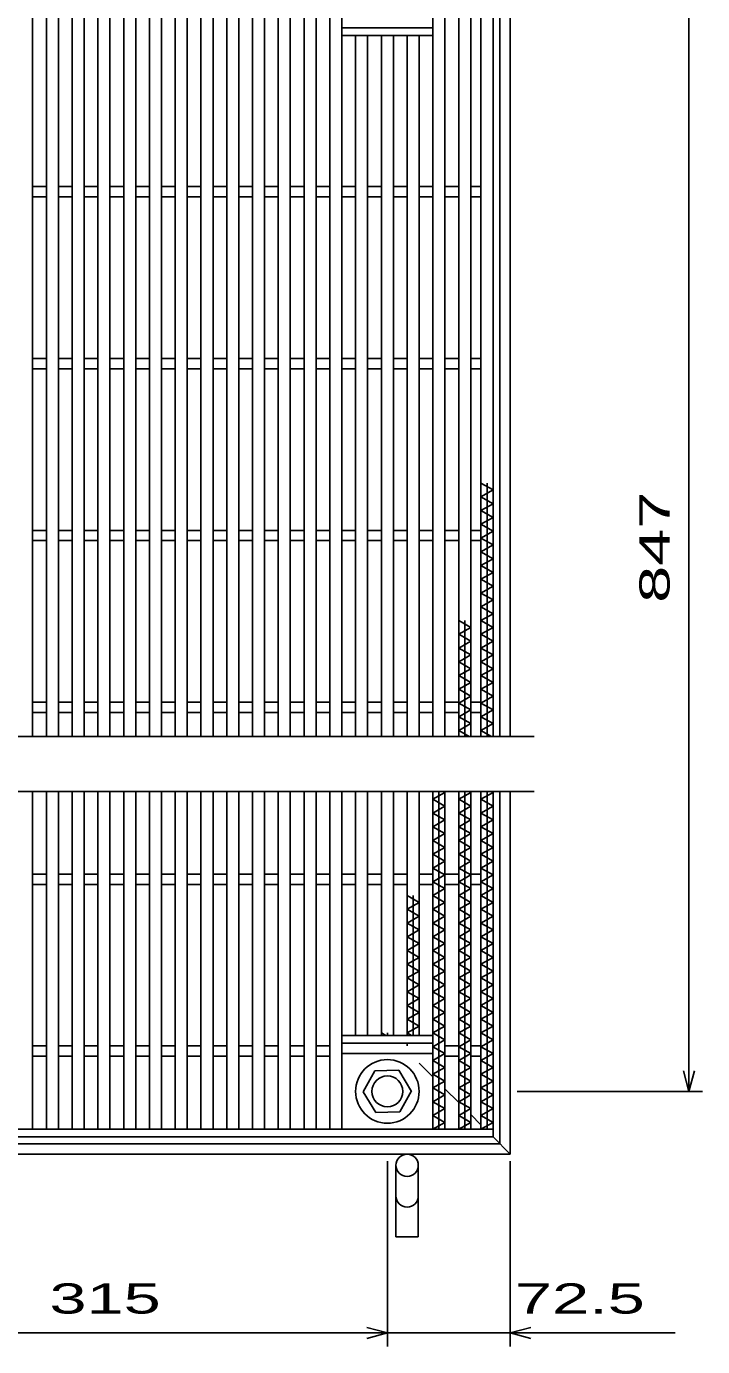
# Model space of a CAD drawing. Units: millimetres, scale not verified. Extents: x -1456 to 1385, y -1026 to 843.
# Drawn here: x -502 to -108, y -353 to 415 of the extents above; entities that cross this region are included whole.
import ezdxf
from ezdxf.enums import TextEntityAlignment as Align

# ---------------------------------------------------------------- set-up
doc = ezdxf.new("R2010")
doc.units = ezdxf.units.MM
doc.header["$LTSCALE"] = 8
doc.linetypes.add('DASHED', pattern=[7.5, 6, -1.5])
for name, color, linetype, lineweight in [('16', 3, 'Continuous', 25), ('19', 6, 'Continuous', 25), ('22', 4, 'Continuous', 25)]:
    doc.layers.add(name, color=color, linetype=linetype, lineweight=lineweight)
doc.styles.add('ベクトル', font='')
doc.styles.get('ベクトル').set_extended_font_data('ベクトル')

msp = doc.modelspace()

# ---------------------------------------------------------------- linework, layer by layer
at = {"layer": '16'}
for p, q in [((-498, 2.2), (-498, 464.7)), ((-490, 2.2), (-490, 464.7)), ((-483, 2.2), (-483, 464.7)), ((-475, 2.2), (-475, 464.7)), ((-468, 2.2), (-468, 464.7)), ((-460, 2.2), (-460, 464.7)), ((-453, 2.2), (-453, 464.7)), ((-445, 2.2), (-445, 464.7)), ((-438, 2.2), (-438, 464.7)), ((-430, 2.2), (-430, 464.7)), ((-423, 2.2), (-423, 464.7)), ((-415, 2.2), (-415, 464.7)), ((-408, 2.2), (-408, 464.7)), ((-400, 2.2), (-400, 464.7)), ((-393, 2.2), (-393, 464.7)), ((-385, 2.2), (-385, 464.7)), ((-378, 2.2), (-378, 464.7)), ((-370, 2.2), (-370, 464.7)), ((-363, 2.2), (-363, 464.7)), ((-355, 2.2), (-355, 464.7)), ((-348, 2.2), (-348, 464.7)), ((-340, 2.2), (-340, 464.7)), ((-333, 2.2), (-333, 464.7)), ((-325, 2.2), (-325, 464.7)), ((-318, 2.2), (-318, 464.7)), ((-265, 2.2), (-265, 464.7)), ((-258, 2.2), (-258, 464.7)), ((-250, 2.2), (-250, 464.7)), ((-243, 2.2), (-243, 464.7)), ((-237, 2.2), (-237, 464.7)), ((-230, 2.2), (-230, 464.7)), ((-318, 414.7), (-265, 414.7)), ((-318, 410.2), (-318, 414.7)), ((-318, 410.2), (-265, 410.2)), ((-310, 2.2), (-310, 410.2)), ((-303, 2.2), (-303, 410.2)), ((-295, 2.2), (-295, 410.2)), ((-288, 2.2), (-288, 410.2)), ((-280, 2.2), (-280, 410.2)), ((-273, 2.2), (-273, 410.2)), ((-265, 410.2), (-265, 414.7)), ((-498, 322.2), (-490, 322.2)), ((-498, 316.2), (-490, 316.2)), ((-483, 322.2), (-475, 322.2)), ((-483, 316.2), (-475, 316.2)), ((-468, 322.2), (-460, 322.2)), ((-468, 316.2), (-460, 316.2)), ((-453, 322.2), (-445, 322.2)), ((-453, 316.2), (-445, 316.2)), ((-438, 322.2), (-430, 322.2)), ((-438, 316.2), (-430, 316.2)), ((-423, 322.2), (-415, 322.2)), ((-423, 316.2), (-415, 316.2)), ((-408, 322.2), (-400, 322.2)), ((-408, 316.2), (-400, 316.2)), ((-393, 322.2), (-385, 322.2)), ((-393, 316.2), (-385, 316.2)), ((-378, 322.2), (-370, 322.2)), ((-378, 316.2), (-370, 316.2)), ((-363, 322.2), (-355, 322.2)), ((-363, 316.2), (-355, 316.2)), ((-348, 322.2), (-340, 322.2)), ((-348, 316.2), (-340, 316.2)), ((-333, 322.2), (-325, 322.2)), ((-333, 316.2), (-325, 316.2)), ((-318, 322.2), (-310, 322.2)), ((-318, 316.2), (-310, 316.2)), ((-303, 322.2), (-295, 322.2)), ((-303, 316.2), (-295, 316.2)), ((-288, 322.2), (-280, 322.2)), ((-288, 316.2), (-280, 316.2)), ((-273, 322.2), (-265, 322.2)), ((-273, 316.2), (-265, 316.2)), ((-258, 322.2), (-250, 322.2)), ((-258, 316.2), (-250, 316.2)), ((-243, 322.2), (-237, 322.2)), ((-243, 316.2), (-237, 316.2)), ((-498, 222.2), (-490, 222.2)), ((-498, 216.2), (-490, 216.2)), ((-483, 222.2), (-475, 222.2)), ((-483, 216.2), (-475, 216.2)), ((-468, 222.2), (-460, 222.2)), ((-468, 216.2), (-460, 216.2)), ((-453, 222.2), (-445, 222.2)), ((-453, 216.2), (-445, 216.2)), ((-438, 222.2), (-430, 222.2)), ((-438, 216.2), (-430, 216.2)), ((-423, 222.2), (-415, 222.2)), ((-423, 216.2), (-415, 216.2)), ((-408, 222.2), (-400, 222.2)), ((-408, 216.2), (-400, 216.2)), ((-393, 222.2), (-385, 222.2)), ((-393, 216.2), (-385, 216.2)), ((-378, 222.2), (-370, 222.2)), ((-378, 216.2), (-370, 216.2)), ((-363, 222.2), (-355, 222.2)), ((-363, 216.2), (-355, 216.2)), ((-348, 222.2), (-340, 222.2)), ((-348, 216.2), (-340, 216.2)), ((-333, 222.2), (-325, 222.2)), ((-333, 216.2), (-325, 216.2)), ((-318, 222.2), (-310, 222.2)), ((-318, 216.2), (-310, 216.2)), ((-303, 222.2), (-295, 222.2)), ((-303, 216.2), (-295, 216.2)), ((-288, 222.2), (-280, 222.2)), ((-288, 216.2), (-280, 216.2)), ((-273, 222.2), (-265, 222.2)), ((-273, 216.2), (-265, 216.2)), ((-258, 222.2), (-250, 222.2)), ((-258, 216.2), (-250, 216.2)), ((-243, 222.2), (-237, 222.2)), ((-243, 216.2), (-237, 216.2)), ((-230, 145.7), (-237, 149.7)), ((-233.5, 2.2), (-233.5, 149.7)), ((-237, 141.7), (-230, 145.7)), ((-230, 137.7), (-237, 141.7)), ((-237, 133.7), (-230, 137.7)), ((-230, 129.7), (-237, 133.7)), ((-237, 125.7), (-230, 129.7)), ((-230, 121.7), (-237, 125.7)), ((-498, 122.2), (-490, 122.2)), ((-498, 116.2), (-490, 116.2)), ((-483, 122.2), (-475, 122.2)), ((-483, 116.2), (-475, 116.2)), ((-468, 122.2), (-460, 122.2)), ((-468, 116.2), (-460, 116.2)), ((-453, 122.2), (-445, 122.2)), ((-453, 116.2), (-445, 116.2)), ((-438, 122.2), (-430, 122.2)), ((-438, 116.2), (-430, 116.2)), ((-423, 122.2), (-415, 122.2)), ((-423, 116.2), (-415, 116.2)), ((-408, 122.2), (-400, 122.2)), ((-408, 116.2), (-400, 116.2)), ((-393, 122.2), (-385, 122.2)), ((-393, 116.2), (-385, 116.2)), ((-378, 122.2), (-370, 122.2)), ((-378, 116.2), (-370, 116.2)), ((-363, 122.2), (-355, 122.2)), ((-363, 116.2), (-355, 116.2)), ((-348, 122.2), (-340, 122.2)), ((-348, 116.2), (-340, 116.2)), ((-333, 122.2), (-325, 122.2)), ((-333, 116.2), (-325, 116.2)), ((-318, 122.2), (-310, 122.2)), ((-318, 116.2), (-310, 116.2)), ((-303, 122.2), (-295, 122.2)), ((-303, 116.2), (-295, 116.2)), ((-288, 122.2), (-280, 122.2)), ((-288, 116.2), (-280, 116.2)), ((-273, 122.2), (-265, 122.2)), ((-273, 116.2), (-265, 116.2)), ((-258, 122.2), (-250, 122.2)), ((-258, 116.2), (-250, 116.2)), ((-243, 122.2), (-237, 122.2)), ((-243, 116.2), (-237, 116.2)), ((-237, 117.7), (-230, 121.7)), ((-230, 113.7), (-237, 117.7)), ((-237, 109.7), (-230, 113.7)), ((-230, 105.7), (-237, 109.7)), ((-237, 101.7), (-230, 105.7)), ((-230, 97.7), (-237, 101.7)), ((-237, 93.7), (-230, 97.7)), ((-230, 89.7), (-237, 93.7)), ((-237, 85.7), (-230, 89.7)), ((-230, 81.7), (-237, 85.7)), ((-237, 77.7), (-230, 81.7)), ((-230, 73.7), (-237, 77.7)), ((-243, 65.7), (-250, 69.7)), ((-246.5, 2.2), (-246.5, 69.7)), ((-237, 69.7), (-230, 73.7)), ((-230, 65.7), (-237, 69.7)), ((-250, 61.7), (-243, 65.7)), ((-243, 57.7), (-250, 61.7)), ((-237, 61.7), (-230, 65.7)), ((-230, 57.7), (-237, 61.7)), ((-250, 53.7), (-243, 57.7)), ((-237, 53.7), (-230, 57.7)), ((-243, 49.7), (-250, 53.7)), ((-250, 45.7), (-243, 49.7)), ((-230, 49.7), (-237, 53.7)), ((-237, 45.7), (-230, 49.7)), ((-243, 41.7), (-250, 45.7)), ((-250, 37.7), (-243, 41.7)), ((-230, 41.7), (-237, 45.7)), ((-237, 37.7), (-230, 41.7)), ((-243, 33.7), (-250, 37.7)), ((-250, 29.7), (-243, 33.7)), ((-230, 33.7), (-237, 37.7)), ((-237, 29.7), (-230, 33.7)), ((-243, 25.7), (-250, 29.7)), ((-250, 21.7), (-243, 25.7)), ((-230, 25.7), (-237, 29.7)), ((-237, 21.7), (-230, 25.7)), ((-498, 22.2), (-490, 22.2)), ((-498, 16.2), (-490, 16.2)), ((-483, 22.2), (-475, 22.2)), ((-483, 16.2), (-475, 16.2)), ((-468, 22.2), (-460, 22.2)), ((-468, 16.2), (-460, 16.2)), ((-453, 22.2), (-445, 22.2)), ((-453, 16.2), (-445, 16.2)), ((-438, 22.2), (-430, 22.2)), ((-438, 16.2), (-430, 16.2)), ((-423, 22.2), (-415, 22.2)), ((-423, 16.2), (-415, 16.2)), ((-408, 22.2), (-400, 22.2)), ((-408, 16.2), (-400, 16.2)), ((-393, 22.2), (-385, 22.2)), ((-393, 16.2), (-385, 16.2)), ((-378, 22.2), (-370, 22.2)), ((-378, 16.2), (-370, 16.2)), ((-363, 22.2), (-355, 22.2)), ((-363, 16.2), (-355, 16.2)), ((-348, 22.2), (-340, 22.2)), ((-348, 16.2), (-340, 16.2)), ((-333, 22.2), (-325, 22.2)), ((-333, 16.2), (-325, 16.2)), ((-318, 22.2), (-310, 22.2)), ((-318, 16.2), (-310, 16.2)), ((-303, 22.2), (-295, 22.2)), ((-303, 16.2), (-295, 16.2)), ((-288, 22.2), (-280, 22.2)), ((-288, 16.2), (-280, 16.2)), ((-273, 22.2), (-265, 22.2)), ((-273, 16.2), (-265, 16.2)), ((-258, 22.2), (-250, 22.2)), ((-258, 16.2), (-250, 16.2)), ((-243, 17.7), (-250, 21.7)), ((-250, 13.7), (-243, 17.7)), ((-243, 22.2), (-237, 22.2)), ((-243, 16.2), (-237, 16.2)), ((-230, 17.7), (-237, 21.7)), ((-237, 13.7), (-230, 17.7)), ((-243, 9.7), (-250, 13.7)), ((-250, 5.7), (-243, 9.7)), ((-230, 9.7), (-237, 13.7)), ((-237, 5.7), (-230, 9.7)), ((-1154, 2.2), (-206, 2.2)), ((-243.88, 2.2), (-250, 5.7)), ((-230.88, 2.2), (-237, 5.7)), ((-206, -29.8), (-1154, -29.8)), ((-498, -226.3), (-498, -29.8)), ((-490, -226.3), (-490, -29.8)), ((-483, -226.3), (-483, -29.8)), ((-475, -226.3), (-475, -29.8)), ((-468, -226.3), (-468, -29.8)), ((-460, -226.3), (-460, -29.8)), ((-453, -226.3), (-453, -29.8)), ((-445, -226.3), (-445, -29.8)), ((-438, -226.3), (-438, -29.8)), ((-430, -226.3), (-430, -29.8)), ((-423, -226.3), (-423, -29.8)), ((-415, -226.3), (-415, -29.8)), ((-408, -226.3), (-408, -29.8)), ((-400, -226.3), (-400, -29.8)), ((-393, -226.3), (-393, -29.8)), ((-385, -226.3), (-385, -29.8)), ((-378, -226.3), (-378, -29.8)), ((-370, -226.3), (-370, -29.8)), ((-363, -226.3), (-363, -29.8)), ((-355, -226.3), (-355, -29.8)), ((-348, -226.3), (-348, -29.8)), ((-340, -226.3), (-340, -29.8)), ((-333, -226.3), (-333, -29.8)), ((-325, -226.3), (-325, -29.8)), ((-318, -226.3), (-318, -29.8)), ((-310, -171.8), (-310, -29.8)), ((-303, -171.8), (-303, -29.8)), ((-295, -171.8), (-295, -29.8)), ((-288, -171.8), (-288, -29.8)), ((-280, -171.8), (-280, -29.8)), ((-273, -171.8), (-273, -29.8)), ((-265, -226.3), (-265, -29.8)), ((-265, -34.3), (-258, -30.3)), ((-261.5, -226.3), (-261.5, -29.8)), ((-258, -30.3), (-258.88, -29.8)), ((-258, -226.3), (-258, -29.8)), ((-250, -226.3), (-250, -29.8)), ((-250, -34.3), (-243, -30.3)), ((-246.5, -226.3), (-246.5, -29.8)), ((-243, -30.3), (-243.88, -29.8)), ((-243, -226.3), (-243, -29.8)), ((-237, -226.3), (-237, -29.8)), ((-237, -34.3), (-230, -30.3)), ((-233.5, -226.3), (-233.5, -29.8)), ((-230, -30.3), (-230.88, -29.8)), ((-230, -226.3), (-230, -29.8)), ((-258, -38.3), (-265, -34.3)), ((-265, -42.3), (-258, -38.3)), ((-243, -38.3), (-250, -34.3)), ((-250, -42.3), (-243, -38.3)), ((-230, -38.3), (-237, -34.3)), ((-237, -42.3), (-230, -38.3)), ((-258, -46.3), (-265, -42.3)), ((-243, -46.3), (-250, -42.3)), ((-230, -46.3), (-237, -42.3)), ((-265, -50.3), (-258, -46.3)), ((-258, -54.3), (-265, -50.3)), ((-250, -50.3), (-243, -46.3)), ((-243, -54.3), (-250, -50.3)), ((-237, -50.3), (-230, -46.3)), ((-230, -54.3), (-237, -50.3)), ((-265, -58.3), (-258, -54.3)), ((-258, -62.3), (-265, -58.3)), ((-250, -58.3), (-243, -54.3)), ((-243, -62.3), (-250, -58.3)), ((-237, -58.3), (-230, -54.3)), ((-230, -62.3), (-237, -58.3)), ((-265, -66.3), (-258, -62.3)), ((-258, -70.3), (-265, -66.3)), ((-250, -66.3), (-243, -62.3)), ((-243, -70.3), (-250, -66.3)), ((-237, -66.3), (-230, -62.3)), ((-230, -70.3), (-237, -66.3)), ((-265, -74.3), (-258, -70.3)), ((-258, -78.3), (-265, -74.3)), ((-250, -74.3), (-243, -70.3)), ((-243, -78.3), (-250, -74.3)), ((-237, -74.3), (-230, -70.3)), ((-230, -78.3), (-237, -74.3)), ((-498, -77.8), (-490, -77.8)), ((-498, -83.8), (-490, -83.8)), ((-483, -77.8), (-475, -77.8)), ((-483, -83.8), (-475, -83.8)), ((-468, -77.8), (-460, -77.8)), ((-468, -83.8), (-460, -83.8)), ((-453, -77.8), (-445, -77.8)), ((-453, -83.8), (-445, -83.8)), ((-438, -77.8), (-430, -77.8)), ((-438, -83.8), (-430, -83.8)), ((-423, -77.8), (-415, -77.8)), ((-423, -83.8), (-415, -83.8)), ((-408, -77.8), (-400, -77.8)), ((-408, -83.8), (-400, -83.8)), ((-393, -77.8), (-385, -77.8)), ((-393, -83.8), (-385, -83.8)), ((-378, -77.8), (-370, -77.8)), ((-378, -83.8), (-370, -83.8)), ((-363, -77.8), (-355, -77.8)), ((-363, -83.8), (-355, -83.8)), ((-348, -77.8), (-340, -77.8)), ((-348, -83.8), (-340, -83.8)), ((-333, -77.8), (-325, -77.8)), ((-333, -83.8), (-325, -83.8)), ((-318, -77.8), (-310, -77.8)), ((-318, -83.8), (-310, -83.8)), ((-303, -77.8), (-295, -77.8)), ((-303, -83.8), (-295, -83.8)), ((-288, -77.8), (-280, -77.8)), ((-288, -83.8), (-280, -83.8)), ((-273, -77.8), (-265, -77.8)), ((-273, -83.8), (-265, -83.8)), ((-265, -82.3), (-258, -78.3)), ((-258, -86.3), (-265, -82.3)), ((-258, -77.8), (-250, -77.8)), ((-258, -83.8), (-250, -83.8)), ((-250, -82.3), (-243, -78.3)), ((-243, -86.3), (-250, -82.3)), ((-243, -77.8), (-237, -77.8)), ((-243, -83.8), (-237, -83.8)), ((-237, -82.3), (-230, -78.3)), ((-230, -86.3), (-237, -82.3)), ((-273, -94.3), (-280, -90.3)), ((-276.5, -171.8), (-276.5, -90.3)), ((-265, -90.3), (-258, -86.3)), ((-258, -94.3), (-265, -90.3)), ((-250, -90.3), (-243, -86.3)), ((-243, -94.3), (-250, -90.3)), ((-237, -90.3), (-230, -86.3)), ((-230, -94.3), (-237, -90.3)), ((-280, -98.3), (-273, -94.3)), ((-273, -102.3), (-280, -98.3)), ((-265, -98.3), (-258, -94.3)), ((-258, -102.3), (-265, -98.3)), ((-250, -98.3), (-243, -94.3)), ((-243, -102.3), (-250, -98.3)), ((-237, -98.3), (-230, -94.3)), ((-230, -102.3), (-237, -98.3)), ((-280, -106.3), (-273, -102.3)), ((-273, -110.3), (-280, -106.3)), ((-265, -106.3), (-258, -102.3)), ((-258, -110.3), (-265, -106.3)), ((-250, -106.3), (-243, -102.3)), ((-243, -110.3), (-250, -106.3)), ((-237, -106.3), (-230, -102.3)), ((-230, -110.3), (-237, -106.3)), ((-280, -114.3), (-273, -110.3)), ((-273, -118.3), (-280, -114.3)), ((-265, -114.3), (-258, -110.3)), ((-258, -118.3), (-265, -114.3)), ((-250, -114.3), (-243, -110.3)), ((-243, -118.3), (-250, -114.3)), ((-237, -114.3), (-230, -110.3)), ((-230, -118.3), (-237, -114.3)), ((-280, -122.3), (-273, -118.3)), ((-273, -126.3), (-280, -122.3)), ((-265, -122.3), (-258, -118.3)), ((-258, -126.3), (-265, -122.3)), ((-250, -122.3), (-243, -118.3)), ((-243, -126.3), (-250, -122.3)), ((-237, -122.3), (-230, -118.3)), ((-230, -126.3), (-237, -122.3)), ((-280, -130.3), (-273, -126.3)), ((-273, -134.3), (-280, -130.3)), ((-265, -130.3), (-258, -126.3)), ((-258, -134.3), (-265, -130.3)), ((-250, -130.3), (-243, -126.3)), ((-243, -134.3), (-250, -130.3)), ((-237, -130.3), (-230, -126.3)), ((-230, -134.3), (-237, -130.3)), ((-280, -138.3), (-273, -134.3)), ((-265, -138.3), (-258, -134.3)), ((-250, -138.3), (-243, -134.3)), ((-237, -138.3), (-230, -134.3)), ((-273, -142.3), (-280, -138.3)), ((-280, -146.3), (-273, -142.3)), ((-258, -142.3), (-265, -138.3)), ((-265, -146.3), (-258, -142.3)), ((-243, -142.3), (-250, -138.3)), ((-250, -146.3), (-243, -142.3)), ((-230, -142.3), (-237, -138.3)), ((-237, -146.3), (-230, -142.3)), ((-273, -150.3), (-280, -146.3)), ((-280, -154.3), (-273, -150.3)), ((-258, -150.3), (-265, -146.3)), ((-265, -154.3), (-258, -150.3)), ((-243, -150.3), (-250, -146.3)), ((-250, -154.3), (-243, -150.3)), ((-230, -150.3), (-237, -146.3)), ((-237, -154.3), (-230, -150.3)), ((-273, -158.3), (-280, -154.3)), ((-280, -162.3), (-273, -158.3)), ((-258, -158.3), (-265, -154.3)), ((-265, -162.3), (-258, -158.3)), ((-243, -158.3), (-250, -154.3)), ((-250, -162.3), (-243, -158.3)), ((-230, -158.3), (-237, -154.3)), ((-237, -162.3), (-230, -158.3)), ((-273, -166.3), (-280, -162.3)), ((-280, -170.3), (-273, -166.3)), ((-258, -166.3), (-265, -162.3)), ((-265, -170.3), (-258, -166.3)), ((-243, -166.3), (-250, -162.3)), ((-250, -170.3), (-243, -166.3)), ((-230, -166.3), (-237, -162.3)), ((-237, -170.3), (-230, -166.3)), ((-318, -171.8), (-265, -171.8)), ((-318, -176.3), (-318, -171.8)), ((-318, -176.3), (-265, -176.3)), ((-292.38, -171.8), (-295, -170.3)), ((-291.5, -171.8), (-291.5, -170.3)), ((-277.38, -171.8), (-280, -170.3)), ((-258, -174.3), (-265, -170.3)), ((-265, -176.3), (-265, -171.8)), ((-265, -178.3), (-258, -174.3)), ((-243, -174.3), (-250, -170.3)), ((-250, -178.3), (-243, -174.3)), ((-230, -174.3), (-237, -170.3)), ((-237, -178.3), (-230, -174.3)), ((-498, -177.8), (-490, -177.8)), ((-498, -183.8), (-490, -183.8)), ((-483, -177.8), (-475, -177.8)), ((-483, -183.8), (-475, -183.8)), ((-468, -177.8), (-460, -177.8)), ((-468, -183.8), (-460, -183.8)), ((-453, -177.8), (-445, -177.8)), ((-453, -183.8), (-445, -183.8)), ((-438, -177.8), (-430, -177.8)), ((-438, -183.8), (-430, -183.8)), ((-423, -177.8), (-415, -177.8)), ((-423, -183.8), (-415, -183.8)), ((-408, -177.8), (-400, -177.8)), ((-408, -183.8), (-400, -183.8)), ((-393, -177.8), (-385, -177.8)), ((-393, -183.8), (-385, -183.8)), ((-378, -177.8), (-370, -177.8)), ((-378, -183.8), (-370, -183.8)), ((-363, -177.8), (-355, -177.8)), ((-363, -183.8), (-355, -183.8)), ((-348, -177.8), (-340, -177.8)), ((-348, -183.8), (-340, -183.8)), ((-333, -177.8), (-325, -177.8)), ((-333, -183.8), (-325, -183.8)), ((-318, -182.3), (-265, -182.3)), ((-258, -182.3), (-265, -178.3)), ((-265, -186.3), (-258, -182.3)), ((-258, -177.8), (-250, -177.8)), ((-258, -183.8), (-250, -183.8)), ((-243, -182.3), (-250, -178.3)), ((-250, -186.3), (-243, -182.3)), ((-243, -177.8), (-237, -177.8)), ((-243, -183.8), (-237, -183.8)), ((-230, -182.3), (-237, -178.3)), ((-237, -186.3), (-230, -182.3)), ((-284.8, -192.01), (-298.79, -192.35)), ((-277.5, -204.3), (-284.8, -192.01)), ((-258, -190.3), (-265, -186.3)), ((-265, -194.3), (-258, -190.3)), ((-243, -190.3), (-250, -186.3)), ((-250, -194.3), (-243, -190.3)), ((-230, -190.3), (-237, -186.3)), ((-237, -194.3), (-230, -190.3)), ((-298.79, -192.35), (-305.5, -204.64)), ((-258, -198.3), (-265, -194.3)), ((-265, -202.3), (-258, -198.3)), ((-243, -198.3), (-250, -194.3)), ((-250, -202.3), (-243, -198.3)), ((-230, -198.3), (-237, -194.3)), ((-237, -202.3), (-230, -198.3)), ((-298.2, -216.59), (-305.5, -204.64)), ((-284.21, -216.25), (-277.5, -203.96)), ((-258, -206.3), (-265, -202.3)), ((-265, -210.3), (-258, -206.3)), ((-243, -206.3), (-250, -202.3)), ((-250, -210.3), (-243, -206.3)), ((-230, -206.3), (-237, -202.3)), ((-237, -210.3), (-230, -206.3)), ((-258, -214.3), (-265, -210.3)), ((-265, -218.3), (-258, -214.3)), ((-243, -214.3), (-250, -210.3)), ((-250, -218.3), (-243, -214.3)), ((-230, -214.3), (-237, -210.3)), ((-237, -218.3), (-230, -214.3)), ((-284.21, -216.25), (-298.2, -216.59)), ((-258, -222.3), (-265, -218.3)), ((-265, -226.3), (-258, -222.3)), ((-243, -222.3), (-250, -218.3)), ((-250, -226.3), (-243, -222.3)), ((-230, -222.3), (-237, -218.3)), ((-237, -226.3), (-230, -222.3)), ((-670, -226.3), (-230, -226.3)), ((-505, -226.3), (-498, -226.3)), ((-490, -226.3), (-483, -226.3)), ((-475, -226.3), (-468, -226.3)), ((-460, -226.3), (-453, -226.3)), ((-445, -226.3), (-438, -226.3)), ((-430, -226.3), (-423, -226.3)), ((-415, -226.3), (-408, -226.3)), ((-400, -226.3), (-393, -226.3)), ((-385, -226.3), (-378, -226.3)), ((-370, -226.3), (-363, -226.3)), ((-355, -226.3), (-348, -226.3)), ((-340, -226.3), (-333, -226.3)), ((-325, -226.3), (-318, -226.3)), ((-310, -226.3), (-310, -226.3)), ((-310, -226.3), (-303, -226.3)), ((-303, -226.3), (-303, -226.3)), ((-295, -226.3), (-295, -226.3)), ((-295, -226.3), (-288, -226.3)), ((-288, -226.3), (-288, -226.3)), ((-280, -226.3), (-280, -226.3)), ((-280, -226.3), (-273, -226.3)), ((-273, -226.3), (-273, -226.3)), ((-265, -226.3), (-258, -226.3)), ((-250, -226.3), (-243, -226.3)), ((-237, -226.3), (-230, -226.3)), ((-230, -230.8), (-230, -226.3)), ((-670, -230.8), (-230, -230.8))]:
    msp.add_line(p, q, dxfattribs=at)
for radius in [18.5, 9]:
    msp.add_circle((-291.5, -204.3), radius, dxfattribs=at)
at = {"layer": '19'}
for p, q in [((-220, 2.2), (-220, 479.2)), ((-226, 2.2), (-226, 473.2)), ((-226, -234.8), (-226, -29.8)), ((-220, -240.8), (-220, -29.8)), ((-1134, -234.8), (-226, -234.8)), ((-1140, -240.8), (-220, -240.8)), ((-286.5, -247.3), (-286.5, -288.92)), ((-273.5, -288.92), (-273.5, -247.3)), ((-286.5, -288.92), (-273.5, -288.92))]:
    msp.add_line(p, q, dxfattribs=at)
at = {"layer": '19', "linetype": 'DASHED'}
for p, q in [((-280, -177.8), (-280, -176.3)), ((-265, -195.8), (-273, -187.8)), ((-250, -210.8), (-258, -202.8)), ((-237, -223.8), (-243, -217.8)), ((-220, -240.8), (-230, -230.8))]:
    msp.add_line(p, q, dxfattribs=at)
at = {"layer": '19'}
msp.add_circle((-280, -247.3), 6.5, dxfattribs=at)
msp.add_arc((-280, -265.14), 6.5, 180, 0, dxfattribs=at)
at = {"layer": '22'}
for p, q in [((-116, -204.3), (-116, 442.7)), ((-116, -204.3), (-119.2, -192.3)), ((-116, -204.3), (-112.8, -192.3)), ((-216, -204.3), (-108, -204.3)), ((-291.5, -352.8), (-291.5, -244.8)), ((-220, -352.8), (-220, -244.8)), ((-606.5, -344.8), (-291.5, -344.8)), ((-291.5, -344.8), (-303.5, -341.6)), ((-303.5, -348), (-291.5, -344.8)), ((-291.5, -344.8), (-220, -344.8)), ((-220, -344.8), (-208, -341.6)), ((-208, -348), (-220, -344.8)), ((-220, -344.8), (-124, -344.8))]:
    msp.add_line(p, q, dxfattribs=at)

# ---------------------------------------------------------------- texts
at = {"layer": '22', "color": 2, "style": 'ベクトル', "width": 1.65}
msp.add_text(' 847 ', height=17.6, rotation=90, dxfattribs=at).set_placement((-136, 69.2), align=Align.MIDDLE_LEFT)
for s, p in [(' 315 ', (-499, -324.8)), (' 72.5 ', (-228, -324.8))]:
    msp.add_text(s, height=17.6, dxfattribs=at).set_placement(p, align=Align.MIDDLE_LEFT)

doc.saveas('drawing.dxf')
